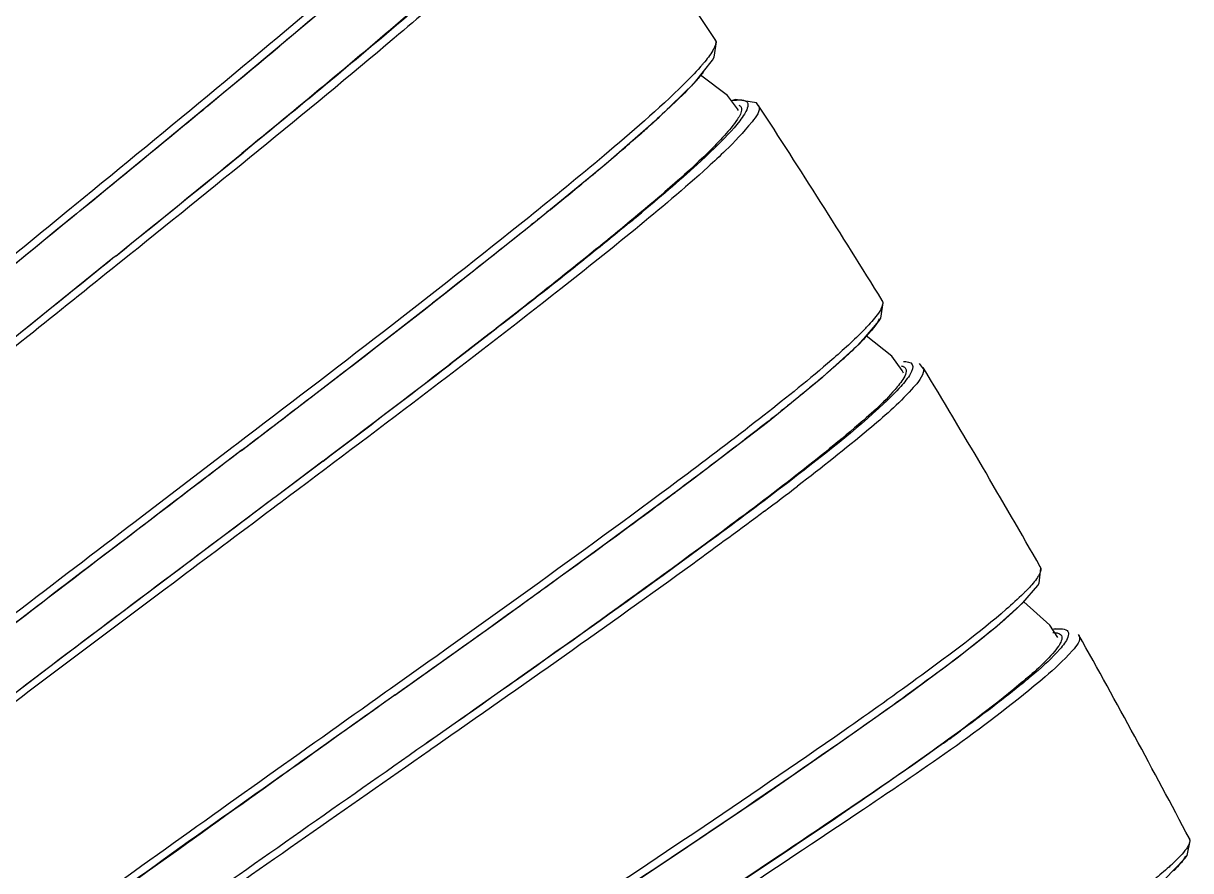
# Model space of a CAD drawing. Header units: millimetres. Extents: x 601 to 1195, y -13 to 407.
# Drawn here: x 1101.18 to 1112.46, y 288.74 to 296.92 of the extents above; entities that cross this region are included whole.
import ezdxf

# ---------------------------------------------------------------- set-up
doc = ezdxf.new("R2010")
doc.units = ezdxf.units.MM
doc.header["$LTSCALE"] = 0.1

msp = doc.modelspace()

# ---------------------------------------------------------------- linework, layer by layer
at = {"color": 7, "linetype": 'Continuous'}
for p, q in [((1107.8566, 296.5959), (1107.8768, 296.7435)), ((1107.8768, 296.7435), (1107.8614, 296.7714)), ((1107.9837, 296.2247), (1107.7242, 296.422)), ((1108.0812, 296.0986), (1107.9837, 296.2247)), ((1108.0612, 296.1867), (1108.022, 296.1751)), ((1108.2648, 296.1542), (1108.0612, 296.1867)), ((1108.2853, 296.1267), (1108.2648, 296.1542)), ((1108.0907, 296.0798), (1108.0812, 296.0986)), ((1108.2816, 296.1341), (1108.2853, 296.1267)), ((1103.3999, 295.7528), (1103.2945, 295.6665)), ((1103.4136, 295.7618), (1103.3056, 295.6734)), ((1101.7298, 295.1116), (1102.3386, 295.6107)), ((1106.115, 294.9966), (1106.8087, 295.5668)), ((1101.6493, 295.1415), (1101.5973, 295.0991)), ((1101.6827, 295.1689), (1101.6493, 295.1415)), ((1101.7311, 295.1126), (1101.6971, 295.0848)), ((1101.7298, 295.1116), (1101.6975, 295.0852)), ((1102.0807, 294.68), (1102.0495, 294.6547)), ((1102.0493, 294.6546), (1100.6575, 293.5326)), ((1102.0495, 294.6547), (1102.0493, 294.6546)), ((1102.0795, 294.679), (1102.0495, 294.6547)), ((1102.1252, 294.6205), (1102.096, 294.597)), ((1105.2314, 294.2964), (1105.1366, 294.2223)), ((1109.4888, 294.2254), (1109.475, 294.2524)), ((1109.4645, 294.0782), (1109.4888, 294.2254)), ((1109.5703, 293.7113), (1109.3242, 293.9065)), ((1108.9057, 293.5107), (1109.2612, 293.8334)), ((1109.6716, 293.5727), (1109.5703, 293.7113)), ((1109.6835, 293.5465), (1109.6716, 293.5726)), ((1109.8787, 293.587), (1109.837, 293.6391)), ((1109.8734, 293.6017), (1109.8787, 293.587)), ((1103.2899, 292.8004), (1104.2552, 293.5397)), ((1108.3695, 293.0745), (1108.9057, 293.5107)), ((1108.407, 293.1044), (1108.3759, 293.0798)), ((1108.424, 293.1178), (1108.407, 293.1044)), ((1103.2448, 292.8593), (1103.2118, 292.8341)), ((1103.2919, 292.8019), (1103.257, 292.7753)), ((1103.2899, 292.8004), (1103.2575, 292.7757)), ((1104.075, 292.6963), (1103.625, 292.3564)), ((1104.078, 292.6979), (1103.6255, 292.3568)), ((1103.5946, 292.3335), (1102.1745, 291.2658)), ((1103.6255, 292.3568), (1103.5946, 292.3335)), ((1103.625, 292.3564), (1103.5946, 292.3335)), ((1103.6393, 292.2743), (1103.5835, 292.2325)), ((1103.6694, 292.2969), (1103.6393, 292.2743)), ((1105.7425, 291.131), (1106.7688, 291.8723)), ((1110.9927, 291.5188), (1111.0114, 291.6645)), ((1111.0114, 291.6645), (1111.0041, 291.6786)), ((1111.0975, 291.1135), (1110.847, 291.3405)), ((1104.7719, 290.4385), (1105.7425, 291.131)), ((1111.1761, 290.9944), (1111.0975, 291.1135)), ((1111.3799, 291.0132), (1111.373, 291.0249)), ((1111.3782, 291.0166), (1111.3799, 291.0132)), ((1104.7288, 290.4988), (1104.6831, 290.4663)), ((1104.7737, 290.4398), (1104.7381, 290.4144)), ((1104.7719, 290.4385), (1104.7384, 290.4147)), ((1105.0922, 289.9837), (1105.0605, 289.9614)), ((1105.0917, 289.9833), (1105.0605, 289.9614)), ((1105.1333, 289.9219), (1105.103, 289.9007)), ((1105.1572, 289.9386), (1105.1333, 289.9219)), ((1112.4535, 289.0314), (1112.4419, 289.0585)), ((1112.4222, 288.8897), (1112.4535, 289.0314))]:
    msp.add_line(p, q, dxfattribs=at)
for points in [[(1102.3386, 295.6107), (1103.2439, 296.3586), (1104.0495, 297.0347)], [(1107.6657, 296.3491), (1107.8407, 296.5673), (1107.8566, 296.5959)], [(1106.8087, 295.5668), (1107.3254, 296.0177), (1107.6657, 296.3491)], [(1104.2552, 293.5397), (1105.255, 294.3148), (1106.115, 294.9966)], [(1109.2612, 293.8334), (1109.4476, 294.0499), (1109.4645, 294.0782)], [(1106.7688, 291.8723), (1107.6538, 292.5261), (1108.3695, 293.0745)], [(1110.8381, 291.33), (1110.9798, 291.4969), (1110.9927, 291.5188)], [(1109.6896, 290.4182), (1110.2026, 290.7983), (1110.5838, 291.1014), (1110.8381, 291.33)], [(1102.1745, 291.2658), (1101.5633, 290.8044), (1100.9794, 290.3601), (1100.4371, 289.9417), (1099.9512, 289.5583), (1099.5392, 289.2205), (1099.2187, 288.9386)], [(1106.1749, 288.029), (1106.497, 288.2421), (1107.4323, 288.8645), (1108.2892, 289.442), (1109.0476, 289.9635), (1109.6896, 290.4182)], [(1112.2084, 288.6618), (1112.4026, 288.8607), (1112.4222, 288.8897)]]:
    msp.add_lwpolyline(points, dxfattribs=at)
for centre, radius, start, end in [((1034.1562, 247.7852), 88.4996, 33.605325, 35.051369), ((1036.4255, 376.7522), 104.5364, 309.59359, 310.366182), ((1106.1382, 297.9002), 2.1127, 318.42883, 319.14327), ((1106.3545, 297.7131), 1.8267, 319.14186, 319.94788), ((1106.3812, 297.5654), 1.7671, 319.39041, 320.08285), ((1106.5635, 297.413), 1.5295, 320.07767, 321.03222), ((985.7781, 437.6664), 183.7556, 309.524259, 309.657567), ((1108.1383, 295.6177), 0.5687, 98.32116, 100.1035), ((1034.1562, 247.7852), 88.4996, 31.668659, 33.114703), ((905.1351, 535.5411), 310.5733, 309.272527, 309.508838), ((1098.0336, 306.2013), 13.7851, 311.43724, 312), ((1093.8862, 310.9218), 20.0687, 310.19725, 311.3949), ((932.9375, 504.4649), 269.4794, 308.877843, 309.213489), ((935.6601, 500.686), 264.8288, 308.932778, 309.271183), ((1086.0715, 320.1493), 32.1607, 309.40827, 310.22135), ((1078.5294, 329.302), 44.0205, 309.06483, 309.43001), ((1089.3404, 316.4414), 27.8028, 309.52607, 309.89083), ((1006.1971, 421.0346), 160.8427, 307.453527, 307.961493), ((1107.6396, 295.5816), 2.3205, 315.90721, 316.91248), ((1108.368, 294.7923), 1.3067, 318.86649, 320.35769), ((1105.1241, 298.0547), 5.9099, 312.07939, 312.73911), ((1105.7208, 297.4083), 5.0302, 312.74407, 313.25902), ((997.3188, 434.0656), 177.1501, 307.058588, 307.55464), ((995.2991, 437.0408), 180.7422, 307.002211, 307.493429), ((1034.1562, 247.7852), 88.5, 29.732112, 31.178155), ((887.0211, 576.243), 356.5276, 307.344296, 307.489284), ((1093.2172, 312.341), 24.5108, 308.34632, 308.49328), ((1085.8015, 322.3366), 37.6221, 306.80959, 307.41752), ((1063.3516, 351.6127), 73.8506, 306.405836, 306.692592), ((1044.2737, 377.5134), 106.0191, 305.816693, 306.396335), ((1007.944, 427.6771), 167.9564, 305.691239, 305.852165), ((1109.3749, 292.9083), 2.0909, 314.60322, 315.33936), ((1109.6239, 292.6628), 1.7413, 315.32628, 316.54471), ((934.333, 530.3217), 294.2674, 305.394526, 305.671821), ((1111.2043, 290.4705), 0.6093, 95.25196, 96.60265), ((1034.1562, 247.7852), 88.4997, 27.795488, 29.241532), ((1094.3168, 311.9147), 27.0102, 305.6765, 306.10586), ((1110.6348, 290.5795), 2.4171, 311.83797, 312.83219), ((1111.3464, 289.698), 1.3447, 314.82622, 316.31483)]:
    msp.add_arc(centre, radius, start, end, dxfattribs=at)
for points, knots in [([(1102.899, 298.9838), (1102.7157, 298.8195), (1101.9231, 298.1159), (1101.1212, 297.4227), (1100.5046, 296.8916)], [0, 0, 0, 0, 0.2322023, 1, 1, 1, 1]), ([(1105.1028, 298.0463), (1104.8703, 297.8375), (1103.747, 296.8586), (1102.594, 295.9145), (1101.6827, 295.1689)], [0, 0, 0, 0, 0.2096896, 1, 1, 1, 1]), ([(1105.3963, 297.4393), (1105.2557, 297.3142), (1104.5992, 296.7416), (1103.928, 296.1859), (1103.3999, 295.7528)], [0, 0, 0, 0, 0.2159761, 1, 1, 1, 1]), ([(1105.4083, 297.4413), (1105.2669, 297.3163), (1104.6105, 296.7464), (1103.9403, 296.1927), (1103.4136, 295.7618)], [0, 0, 0, 0, 0.2170853, 1, 1, 1, 1]), ([(1105.4634, 297.3779), (1105.2335, 297.176), (1104.1357, 296.2387), (1103.0116, 295.3332), (1102.1252, 294.6205)], [0, 0, 0, 0, 0.212017, 1, 1, 1, 1]), ([(1107.8648, 296.767), (1107.8706, 296.7582), (1107.8743, 296.7308), (1107.8652, 296.7066), (1107.8592, 296.6929)], [0, 0, 0, 0, 0.4116587, 1, 1, 1, 1]), ([(1107.8592, 296.6929), (1107.8544, 296.6819), (1107.8249, 296.6262), (1107.7855, 296.5766), (1107.7528, 296.5377)], [0, 0, 0, 0, 0.1913396, 1, 1, 1, 1]), ([(1107.7188, 296.4983), (1107.6687, 296.4418), (1107.3755, 296.1409), (1107.0556, 295.8681), (1106.7923, 295.6465)], [0, 0, 0, 0, 0.1799643, 1, 1, 1, 1]), ([(1107.7226, 296.4152), (1107.695, 296.3829), (1107.5478, 296.2223), (1107.3878, 296.0742), (1107.2576, 295.957)], [0, 0, 0, 0, 0.195428, 1, 1, 1, 1]), ([(1108.056, 296.1804), (1108.0958, 296.1862), (1108.2175, 296.1894), (1108.1683, 296.0785), (1108.1474, 296.0447)], [0, 0, 0, 0, 0.503452, 1, 1, 1, 1]), ([(1108.1474, 296.0447), (1108.1339, 296.0228), (1108.0502, 295.9074), (1107.9492, 295.806), (1107.8657, 295.7246)], [0, 0, 0, 0, 0.180616, 1, 1, 1, 1]), ([(1108.119, 296.0985), (1108.122, 296.0626), (1108.0643, 295.9657), (1108.0011, 295.8896), (1107.9562, 295.84)], [0, 0, 0, 0, 0.3494481, 1, 1, 1, 1]), ([(1108.2855, 296.1268), (1108.3052, 296.0749), (1108.1636, 295.8997), (1108.0568, 295.783), (1107.9665, 295.6955)], [0, 0, 0, 0, 0.3061721, 1, 1, 1, 1]), ([(1108.0946, 296.1342), (1108.0983, 296.1323), (1108.1051, 296.128), (1108.1104, 296.1219), (1108.1125, 296.1187)], [0, 0, 0, 0, 0.5193131, 1, 1, 1, 1]), ([(1108.1125, 296.1187), (1108.1144, 296.1158), (1108.1174, 296.1092), (1108.1187, 296.1022), (1108.119, 296.0985)], [0, 0, 0, 0, 0.4832825, 1, 1, 1, 1]), ([(1107.9562, 295.84), (1107.9059, 295.7845), (1107.6165, 295.4921), (1107.302, 295.2265), (1107.0435, 295.0116)], [0, 0, 0, 0, 0.1821911, 1, 1, 1, 1]), ([(1107.9665, 295.6955), (1107.9107, 295.6414), (1107.6274, 295.378), (1107.3305, 295.1297), (1107.0915, 294.9339)], [0, 0, 0, 0, 0.2010945, 1, 1, 1, 1]), ([(1107.8657, 295.7246), (1107.82, 295.68), (1107.5948, 295.4678), (1107.3595, 295.2667), (1107.1711, 295.1092)], [0, 0, 0, 0, 0.2065287, 1, 1, 1, 1]), ([(1106.7923, 295.6465), (1106.5522, 295.4444), (1105.3862, 294.4943), (1104.1908, 293.5813), (1103.2448, 292.8593)], [0, 0, 0, 0, 0.2086765, 1, 1, 1, 1]), ([(1101.5973, 295.0991), (1101.2879, 294.846), (1100.1779, 293.9388), (1099.0656, 293.034), (1098.2818, 292.36)], [0, 0, 0, 0, 0.2788584, 1, 1, 1, 1]), ([(1101.6971, 295.0848), (1101.38, 294.8249), (1100.2509, 293.9), (1099.1184, 292.9784), (1098.3259, 292.2901)], [0, 0, 0, 0, 0.2808944, 1, 1, 1, 1]), ([(1101.6975, 295.0852), (1101.3828, 294.8278), (1100.2566, 293.9071), (1099.1274, 292.9894), (1098.3337, 292.3048)], [0, 0, 0, 0, 0.2794893, 1, 1, 1, 1]), ([(1106.2712, 295.123), (1106.1906, 295.0577), (1105.846, 294.7797), (1105.4984, 294.5053), (1105.2314, 294.2964)], [0, 0, 0, 0, 0.2342465, 1, 1, 1, 1]), ([(1107.0915, 294.9339), (1106.8552, 294.7403), (1105.7288, 293.8427), (1104.5771, 292.9776), (1103.6694, 292.2969)], [0, 0, 0, 0, 0.212182, 1, 1, 1, 1]), ([(1107.0435, 295.0116), (1106.9187, 294.9078), (1106.3428, 294.4372), (1105.7557, 293.9804), (1105.2949, 293.6259)], [0, 0, 0, 0, 0.2182553, 1, 1, 1, 1]), ([(1107.035, 294.9961), (1106.9108, 294.8936), (1106.3426, 294.4322), (1105.7643, 293.9834), (1105.3115, 293.6357)], [0, 0, 0, 0, 0.2200507, 1, 1, 1, 1]), ([(1102.096, 294.597), (1101.8063, 294.3641), (1100.7444, 293.5114), (1099.6809, 292.6605), (1098.9203, 292.0267)], [0, 0, 0, 0, 0.2729802, 1, 1, 1, 1]), ([(1102.0493, 294.6546), (1101.764, 294.4244), (1100.7183, 293.5816), (1099.6711, 292.7404), (1098.9224, 292.1138)], [0, 0, 0, 0, 0.2729908, 1, 1, 1, 1]), ([(1109.4783, 294.2482), (1109.4928, 294.2246), (1109.4725, 294.1737), (1109.4507, 294.1392), (1109.4419, 294.1264)], [0, 0, 0, 0, 0.6405541, 1, 1, 1, 1]), ([(1109.3522, 293.9327), (1109.3398, 293.9185), (1109.2809, 293.8535), (1109.2181, 293.7922), (1109.168, 293.745)], [0, 0, 0, 0, 0.2150038, 1, 1, 1, 1]), ([(1109.1521, 293.8176), (1109.0993, 293.769), (1108.8353, 293.535), (1108.5598, 293.3144), (1108.3386, 293.1412)], [0, 0, 0, 0, 0.2034803, 1, 1, 1, 1]), ([(1109.0847, 293.6682), (1109.0426, 293.6302), (1108.843, 293.4547), (1108.6368, 293.2869), (1108.4732, 293.1568)], [0, 0, 0, 0, 0.2135369, 1, 1, 1, 1]), ([(1109.7094, 293.5623), (1109.7085, 293.5525), (1109.6921, 293.4966), (1109.6547, 293.4505), (1109.6243, 293.4138)], [0, 0, 0, 0, 0.1706868, 1, 1, 1, 1]), ([(1109.6647, 293.6157), (1109.6674, 293.6151), (1109.6725, 293.6138), (1109.6776, 293.612), (1109.6799, 293.6111)], [0, 0, 0, 0, 0.5191858, 1, 1, 1, 1]), ([(1109.6799, 293.6111), (1109.685, 293.609), (1109.6942, 293.604), (1109.7013, 293.5962), (1109.7038, 293.592)], [0, 0, 0, 0, 0.529212, 1, 1, 1, 1]), ([(1109.6828, 293.6578), (1109.7127, 293.6586), (1109.7971, 293.6476), (1109.7663, 293.568), (1109.7515, 293.5417)], [0, 0, 0, 0, 0.4973268, 1, 1, 1, 1]), ([(1109.7038, 293.592), (1109.7062, 293.5879), (1109.7098, 293.578), (1109.7099, 293.5676), (1109.7094, 293.5623)], [0, 0, 0, 0, 0.470769, 1, 1, 1, 1]), ([(1109.8786, 293.587), (1109.8804, 293.5755), (1109.8642, 293.4959), (1109.8058, 293.4372), (1109.7611, 293.3876)], [0, 0, 0, 0, 0.1478593, 1, 1, 1, 1]), ([(1109.6243, 293.4138), (1109.5136, 293.28), (1109.1738, 292.9791), (1108.8234, 292.6965), (1108.6042, 292.5263)], [0, 0, 0, 0, 0.3848901, 1, 1, 1, 1]), ([(1109.658, 293.4183), (1109.6063, 293.3603), (1109.2771, 293.0388), (1108.9131, 292.7564), (1108.6107, 292.5231)], [0, 0, 0, 0, 0.1689722, 1, 1, 1, 1]), ([(1109.7611, 293.3876), (1109.6349, 293.2474), (1109.2699, 292.9314), (1108.8933, 292.6336), (1108.6614, 292.456)], [0, 0, 0, 0, 0.3924324, 1, 1, 1, 1]), ([(1108.3386, 293.1412), (1108.0926, 292.9484), (1106.9046, 292.0467), (1105.6894, 291.1819), (1104.7288, 290.4988)], [0, 0, 0, 0, 0.2095993, 1, 1, 1, 1]), ([(1108.3759, 293.0798), (1108.3083, 293.0266), (1108.0117, 292.7954), (1107.7115, 292.5687), (1107.4789, 292.3954)], [0, 0, 0, 0, 0.2288132, 1, 1, 1, 1]), ([(1103.257, 292.7753), (1102.9346, 292.5287), (1101.7836, 291.6492), (1100.6295, 290.773), (1099.8191, 290.117)], [0, 0, 0, 0, 0.2802318, 1, 1, 1, 1]), ([(1103.2118, 292.8341), (1102.9201, 292.6115), (1101.8517, 291.7972), (1100.7819, 290.9843), (1100.0161, 290.3783)], [0, 0, 0, 0, 0.2731124, 1, 1, 1, 1]), ([(1103.2575, 292.7757), (1102.969, 292.5555), (1101.9124, 291.7501), (1100.8544, 290.9461), (1100.0972, 290.3465)], [0, 0, 0, 0, 0.2730952, 1, 1, 1, 1]), ([(1108.6107, 292.5231), (1108.3696, 292.3371), (1107.2111, 291.4704), (1106.0269, 290.639), (1105.0917, 289.9833)], [0, 0, 0, 0, 0.2105097, 1, 1, 1, 1]), ([(1108.6042, 292.5263), (1108.3654, 292.3409), (1107.2099, 291.4724), (1106.0275, 290.6408), (1105.0922, 289.9837)], [0, 0, 0, 0, 0.2091819, 1, 1, 1, 1]), ([(1103.594, 292.333), (1103.2718, 292.0906), (1102.1139, 291.2199), (1100.9532, 290.3523), (1100.1334, 289.7032)], [0, 0, 0, 0, 0.2782572, 1, 1, 1, 1]), ([(1103.5835, 292.2325), (1103.2667, 291.995), (1102.1243, 291.1395), (1100.9798, 290.2863), (1100.169, 289.6491)], [0, 0, 0, 0, 0.2774336, 1, 1, 1, 1]), ([(1108.343, 292.2152), (1108.1129, 292.0428), (1107.0607, 291.2704), (1105.9916, 290.5213), (1105.1572, 289.9386)], [0, 0, 0, 0, 0.2202865, 1, 1, 1, 1]), ([(1111.0055, 291.6764), (1111.0106, 291.6674), (1111.0126, 291.6403), (1111.0023, 291.6171), (1110.9955, 291.604)], [0, 0, 0, 0, 0.4128625, 1, 1, 1, 1]), ([(1110.9955, 291.604), (1110.9904, 291.5939), (1110.9598, 291.5436), (1110.9204, 291.4995), (1110.8879, 291.4651)], [0, 0, 0, 0, 0.1929751, 1, 1, 1, 1]), ([(1110.8431, 291.4196), (1110.7893, 291.3665), (1110.4765, 291.0858), (1110.1386, 290.8349), (1109.8606, 290.6314)], [0, 0, 0, 0, 0.179766, 1, 1, 1, 1]), ([(1110.8642, 291.3602), (1110.8154, 291.3084), (1110.5127, 291.0257), (1110.1799, 290.7783), (1109.9042, 290.5751)], [0, 0, 0, 0, 0.1720137, 1, 1, 1, 1]), ([(1111.1485, 291.0773), (1111.1905, 291.0811), (1111.3157, 291.0819), (1111.2626, 290.9709), (1111.2401, 290.9389)], [0, 0, 0, 0, 0.5182873, 1, 1, 1, 1]), ([(1111.3799, 291.0132), (1111.401, 290.9652), (1111.2529, 290.7955), (1111.1443, 290.694), (1111.0512, 290.6145)], [0, 0, 0, 0, 0.3000558, 1, 1, 1, 1]), ([(1111.1268, 291.0428), (1111.1326, 291.0427), (1111.1436, 291.0422), (1111.1545, 291.0409), (1111.1597, 291.04)], [0, 0, 0, 0, 0.5278331, 1, 1, 1, 1]), ([(1111.1597, 291.04), (1111.1703, 291.0382), (1111.1891, 291.0334), (1111.2044, 291.0201), (1111.2085, 291.0129)], [0, 0, 0, 0, 0.5653104, 1, 1, 1, 1]), ([(1111.2082, 290.9622), (1111.2054, 290.9541), (1111.1975, 290.937), (1111.1878, 290.9209), (1111.1821, 290.9123)], [0, 0, 0, 0, 0.4548415, 1, 1, 1, 1]), ([(1111.2085, 291.0129), (1111.2123, 291.0062), (1111.2158, 290.9884), (1111.2115, 290.9713), (1111.2082, 290.9622)], [0, 0, 0, 0, 0.441674, 1, 1, 1, 1]), ([(1111.1821, 290.9123), (1111.1656, 290.8872), (1111.0518, 290.7485), (1110.9139, 290.6331), (1110.7994, 290.5383)], [0, 0, 0, 0, 0.1687055, 1, 1, 1, 1]), ([(1111.2401, 290.9389), (1111.2259, 290.9188), (1111.1393, 290.8134), (1111.0369, 290.7228), (1110.9524, 290.6502)], [0, 0, 0, 0, 0.1811514, 1, 1, 1, 1]), ([(1109.8606, 290.6314), (1109.6127, 290.4498), (1108.4117, 289.5989), (1107.1846, 288.7859), (1106.2134, 288.1433)], [0, 0, 0, 0, 0.2087578, 1, 1, 1, 1]), ([(1110.9524, 290.6502), (1110.905, 290.6095), (1110.6712, 290.416), (1110.428, 290.2343), (1110.2333, 290.0923)], [0, 0, 0, 0, 0.2057582, 1, 1, 1, 1]), ([(1109.9042, 290.5751), (1109.6586, 290.3941), (1108.4573, 289.5399), (1107.2283, 288.7259), (1106.2536, 288.081)], [0, 0, 0, 0, 0.2069739, 1, 1, 1, 1]), ([(1110.7994, 290.5383), (1110.2562, 290.0887), (1108.8361, 289.1175), (1107.4065, 288.1692), (1106.5595, 287.6158)], [0, 0, 0, 0, 0.4107216, 1, 1, 1, 1]), ([(1111.0512, 290.6145), (1110.5013, 290.1451), (1109.0039, 289.1337), (1107.504, 288.1403), (1106.5996, 287.5529)], [0, 0, 0, 0, 0.4013768, 1, 1, 1, 1]), ([(1104.6831, 290.4663), (1103.8725, 289.8901), (1102.4691, 288.8936), (1101.0707, 287.8872), (1100.5042, 287.4314)], [0, 0, 0, 0, 0.5776729, 1, 1, 1, 1]), ([(1104.7381, 290.4144), (1103.9266, 289.8363), (1102.5333, 288.8439), (1101.1438, 287.8423), (1100.5911, 287.3889)], [0, 0, 0, 0, 0.5822238, 1, 1, 1, 1]), ([(1104.7384, 290.4147), (1104.4058, 290.1782), (1103.2164, 289.3332), (1102.0242, 288.4915), (1101.1841, 287.8601)], [0, 0, 0, 0, 0.2797557, 1, 1, 1, 1]), ([(1105.0605, 289.9614), (1104.2632, 289.4026), (1102.8726, 288.4299), (1101.4875, 287.4469), (1100.9185, 286.9995)], [0, 0, 0, 0, 0.5735747, 1, 1, 1, 1]), ([(1110.0694, 289.9737), (1109.8278, 289.8002), (1108.6712, 288.9943), (1107.4911, 288.2231), (1106.5596, 287.6157)], [0, 0, 0, 0, 0.2110219, 1, 1, 1, 1]), ([(1105.103, 289.9007), (1104.3071, 289.345), (1102.9115, 288.3731), (1101.5218, 287.3907), (1100.9448, 286.943)], [0, 0, 0, 0, 0.5706244, 1, 1, 1, 1]), ([(1112.4446, 289.0541), (1112.4572, 289.0303), (1112.435, 288.9821), (1112.4118, 288.9498), (1112.4026, 288.9379)], [0, 0, 0, 0, 0.6420222, 1, 1, 1, 1])]:
    msp.add_open_spline(points, degree=3, knots=knots, dxfattribs=at)
for points in [[(1109.4419, 294.1264), (1109.4102, 294.08), (1109.3727, 294.0376), (1109.3343, 293.9965)], [(1109.4495, 294.0694), (1109.4308, 294.0288), (1109.4027, 293.993), (1109.3743, 293.9586)], [(1109.3062, 293.967), (1109.2564, 293.9156), (1109.2047, 293.8661), (1109.1521, 293.8176)], [(1109.7515, 293.5417), (1109.7262, 293.4968), (1109.6924, 293.4568), (1109.658, 293.4183)], [(1112.4026, 288.9379), (1112.3657, 288.8903), (1112.3222, 288.8479), (1112.2781, 288.8069)], [(1112.4072, 288.8838), (1112.3855, 288.8407), (1112.352, 288.8042), (1112.3187, 288.7693)], [(1112.2471, 288.7787), (1112.2017, 288.738), (1112.1549, 288.6988), (1112.1076, 288.6604)]]:
    msp.add_open_spline(points, degree=3, dxfattribs=at)

doc.saveas('drawing.dxf')
